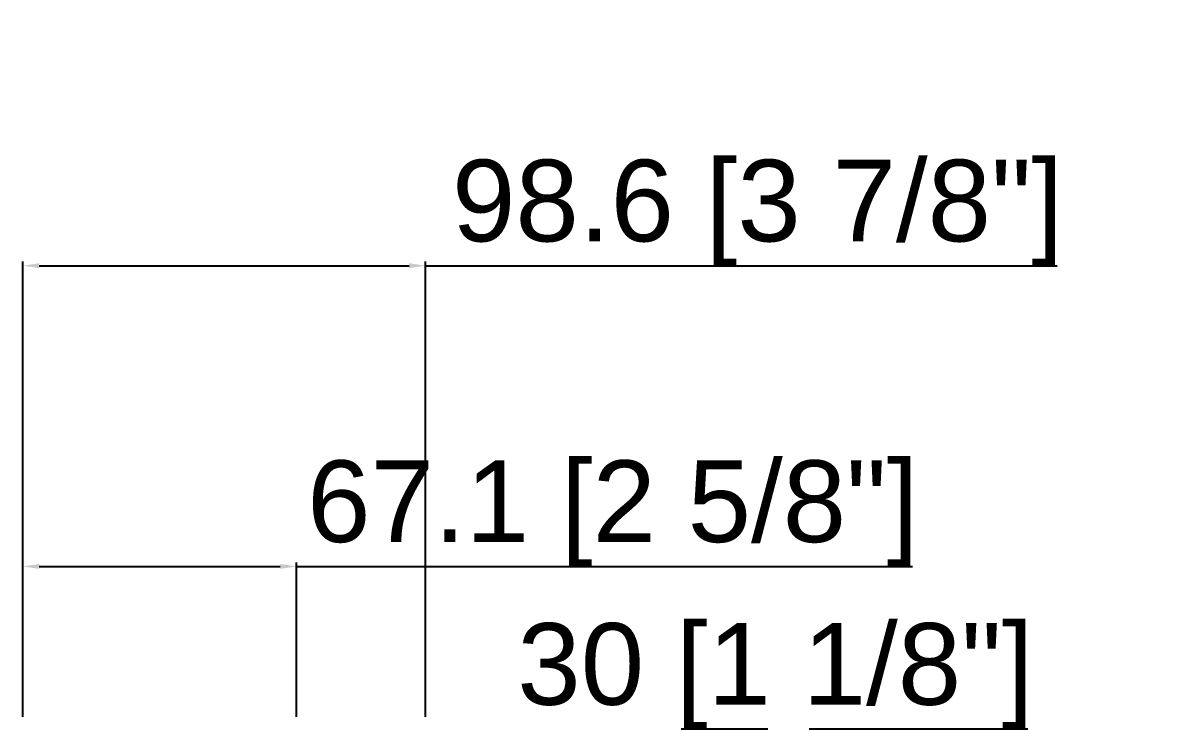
# Model space of a CAD drawing. Header units: millimetres. Extents: x -3132 to 28633, y 682 to 5849.
# Drawn here: x -1241.2 to -961.2, y 2517 to 2684.8 of the extents above; entities that cross this region are included whole.
import ezdxf

# ---------------------------------------------------------------- set-up
doc = ezdxf.new("R2010")
doc.units = ezdxf.units.MM
doc.styles.get("Standard").update_dxf_attribs({"font": 'arial.ttf'})
doc.dimstyles.new('ISO-20', dxfattribs={"dimtxt": 20, "dimasz": 4, "dimexe": 1, "dimexo": 0.2, "dimgap": 0, "dimtad": 1, "dimtoh": 1, "dimdec": 1, "dimzin": 9, "dimdsep": 46, "dimtxsty": 'Standard', "dimblk": '_FILLED', "dimcen": 0.2, "dimclrd": 256, "dimclre": 256, "dimclrt": 256, "dimadec": 1, "dimazin": 2, "dimtfac": 1, "dimtdec": 1, "dimtofl": 0, "dimtmove": 0, "dimatfit": 3, "dimldrblk": '_FILLED', "dimfxl": 1, "dimtolj": 1, "dimtzin": 0, "dimarcsym": 0})

# ---------------------------------------------------------------- blocks, each defined once
blk = doc.blocks.new('_FILLED')
at = {"color": 0, "linetype": 'ByBlock'}
blk.add_solid([(0, 0), (-1, 0.15), (-1, -0.15)], dxfattribs=at)
blk = doc.blocks.new('*D33')
at = {"lineweight": -2, "transparency": 16777216}
for p, q in [((-1241.2, 2487.16), (-1241.2, 2626.34)), ((-1237.2, 2625.34), (-1146.6, 2625.34)), ((-1142.6, 2246.79), (-1142.6, 2626.34)), ((-1142.6, 2625.34), (-987.85, 2625.34))]:
    blk.add_line(p, q, dxfattribs=at)
at = {"layer": 'Defpoints', "color": 0, "transparency": 16777216}
for p in [(-1142.6, 2625.34), (-1241.2, 2486.96), (-1142.6, 2246.59)]:
    blk.add_point(p, dxfattribs=at)
at = {"lineweight": -2, "transparency": 16777216, "xscale": 4, "yscale": 4, "zscale": 4, "rotation": 180}
blk.add_blockref('_FILLED', (-1241.2, 2625.34), dxfattribs=at)
at = {"lineweight": -2, "transparency": 16777216, "xscale": 4, "yscale": 4, "zscale": 4}
blk.add_blockref('_FILLED', (-1142.6, 2625.34), dxfattribs=at)
at = {"transparency": 16777216, "insert": (-1061.23, 2638.28), "char_height": 20, "attachment_point": 5}
blk.add_mtext('\\A1;98.6 [3 7/8"]', dxfattribs=at)
blk = doc.blocks.new('*D34')
at = {"lineweight": -2, "transparency": 16777216}
for p, q in [((-1241.2, 2487.16), (-1241.2, 2552.7)), ((-1237.2, 2551.7), (-1178.15, 2551.7)), ((-1174.15, 2482.32), (-1174.15, 2552.7)), ((-1174.15, 2551.7), (-1023.29, 2551.7))]:
    blk.add_line(p, q, dxfattribs=at)
at = {"layer": 'Defpoints', "color": 0, "transparency": 16777216}
for p in [(-1174.15, 2551.7), (-1241.2, 2486.96), (-1174.15, 2482.12)]:
    blk.add_point(p, dxfattribs=at)
at = {"lineweight": -2, "transparency": 16777216, "xscale": 4, "yscale": 4, "zscale": 4, "rotation": 180}
blk.add_blockref('_FILLED', (-1241.2, 2551.7), dxfattribs=at)
at = {"lineweight": -2, "transparency": 16777216, "xscale": 4, "yscale": 4, "zscale": 4}
blk.add_blockref('_FILLED', (-1174.15, 2551.7), dxfattribs=at)
at = {"transparency": 16777216, "insert": (-1096.72, 2564.65), "char_height": 20, "attachment_point": 5}
blk.add_mtext('\\A1;67.1 [2 5/8"]', dxfattribs=at)
blk = doc.blocks.new('*D47')
at = {"lineweight": -2, "transparency": 16777216}
for p, q in [((-991.17, 2511.86), (-1118.61, 2511.86)), ((-991.17, 2487.26), (-991.17, 2512.86)), ((-965.17, 2511.86), (-987.17, 2511.86)), ((-961.17, 2457.26), (-961.17, 2512.86))]:
    blk.add_line(p, q, dxfattribs=at)
at = {"layer": 'Defpoints', "color": 0, "transparency": 16777216}
for p in [(-991.17, 2511.86), (-991.17, 2487.06), (-961.17, 2457.06)]:
    blk.add_point(p, dxfattribs=at)
at = {"lineweight": -2, "transparency": 16777216, "xscale": 4, "yscale": 4, "zscale": 4, "rotation": 180}
blk.add_blockref('_FILLED', (-991.17, 2511.86), dxfattribs=at)
at = {"lineweight": -2, "transparency": 16777216, "xscale": 4, "yscale": 4, "zscale": 4}
blk.add_blockref('_FILLED', (-961.17, 2511.86), dxfattribs=at)
at = {"transparency": 16777216, "insert": (-1056.89, 2524.81), "char_height": 20, "attachment_point": 5}
blk.add_mtext('\\A1;30 [1 1/8"]', dxfattribs=at)

msp = doc.modelspace()

# ---------------------------------------------------------------- dimensions: what is measured, and where the dimension line sits
dim = msp.add_linear_dim(base=(-1142.602, 2625.336), p1=(-1241.198, 2486.958), p2=(-1142.602, 2246.594), dimstyle='ISO-20')
dim.commit()
dim.dimension.update_dxf_attribs({"geometry": '*D33', "text_midpoint": (-1061.225, 2625.336), "dimtype": 160})
for base, p1, p2, picture, middle in [((-1174.147586301, 2551.699149595), (-1241.197586301, 2486.957892208), (-1174.147586301, 2482.119141433), '*D34', (-1096.716481253, 2564.645943593)), ((-991.17, 2511.86), (-961.17, 2457.058), (-991.17, 2487.058), '*D47', (-1056.889, 2524.807))]:
    dim = msp.add_linear_dim(base=base, p1=p1, p2=p2, dimstyle='ISO-20')
    dim.commit()
    dim.dimension.update_dxf_attribs({"geometry": picture, "text_midpoint": middle})

doc.saveas('drawing.dxf')
